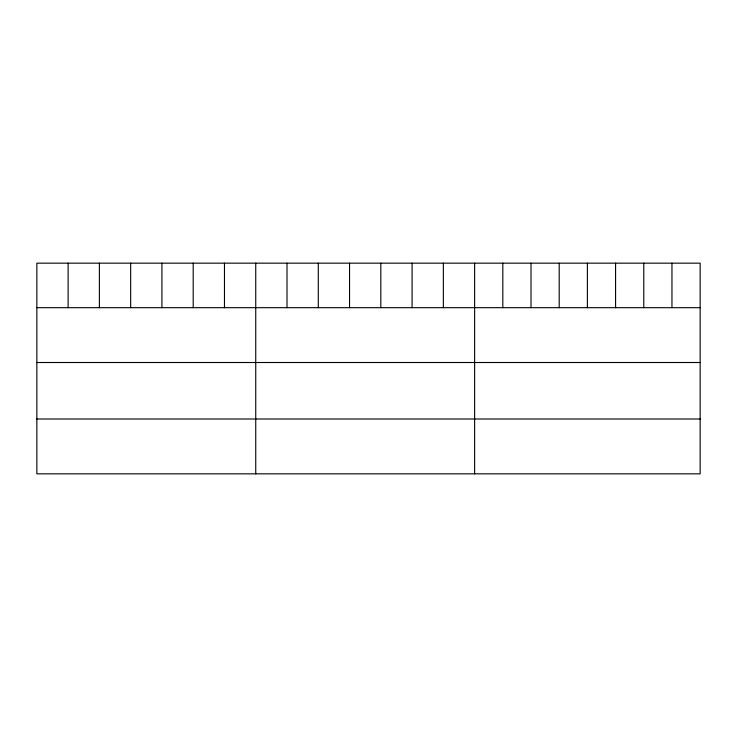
<?xml version="1.0" encoding="UTF-8"?>
<svg xmlns="http://www.w3.org/2000/svg" width="737" height="737" viewBox="0 0 737 737"><rect width="100%" height="100%" fill="white"/><g stroke="black" fill="none" stroke-linecap="round" stroke-linejoin="round"><path stroke-width="1.11" d="M700.15 307.679L700.15 473.836L36.85 473.836L36.85 263.164L700.15 263.164L700.15 307.679L36.85 307.679M36.85 362.512L700.15 362.512M36.85 419.003L700.15 419.003M671.96 263.164L671.96 307.679M643.769 263.164L643.769 307.679M615.579 263.164L615.579 307.679M587.389 263.164L587.389 307.679M559.199 263.164L559.199 307.679M531.009 263.164L531.009 307.679M502.818 263.164L502.818 307.679M474.628 263.164L474.628 473.836M443.361 263.164L443.361 307.679M412.084 263.164L412.084 307.679M380.817 263.164L380.817 307.679M349.55 263.164L349.55 307.679M318.283 263.164L318.283 307.679M287.006 263.164L287.006 307.679M255.739 263.164L255.739 473.836M224.472 263.164L224.472 307.679M193.195 263.164L193.195 307.679M161.928 263.164L161.928 307.679M130.661 263.164L130.661 307.679M99.394 263.164L99.394 307.679M68.117 263.164L68.117 307.679"/></g></svg>
